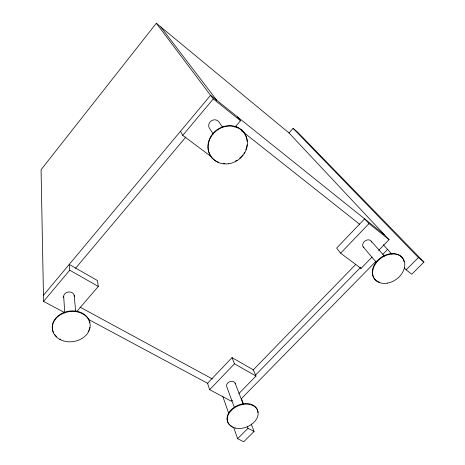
<?xml version="1.0" encoding="UTF-8"?>
<svg xmlns="http://www.w3.org/2000/svg" width="465" height="465" viewBox="0 0 465 465"><rect width="100%" height="100%" fill="white"/><g stroke="black" fill="none" stroke-linecap="round" stroke-linejoin="round"><path stroke-width="0.7" d="M378.568 250.455L389.083 239.678L288.992 132.955L156.316 23.25L41.06 169.708L43.576 301.401L64.67 312.62M43.46 295.252L210.558 95.302L384.52 234.808M43.576 301.401L69.733 270.2L69.239 264.405L97.435 280.552L98.313 286.44L76.591 311.748M210.32 155.967L182.739 135.385L213.29 98.935L156.316 23.25M75.528 268.311L185.901 136.948M234.877 127.358L240.55 120.755L237.47 116.884M288.968 132.99L293.078 128.34L297.35 131.909L423.941 262.068L411.74 274.234L406.143 269.857L404.195 267.718M238.929 393.529L256 376.04L253.326 369.832L232.023 357.632L207.535 383.27L209.663 389.693L231.396 401.249L232.401 400.22M209.663 389.693L234.482 363.816L232.023 357.632M372.052 257.128L361.032 268.421L340.618 253.187L369.001 223.595L389.083 239.678M253.094 370.07L355.725 264.44M255.378 375.226L360.189 267.764M241.44 398.604L376.156 261.109M382.765 254.361L387.845 249.176M251.216 424.022L254.076 431.456L243.747 441.75L237.632 438.693L247.984 428.323L247.217 426.283M406.143 269.857L418.39 257.593L423.941 262.068M247.984 428.323L254.076 431.456M88.333 319.327L207.948 383.491M79.992 307.109L212.377 378.963M69.733 270.2L98.313 286.44M234.482 363.816L256 376.04M235.703 126.114L237.975 127.91M241.387 130.613L359.596 224.229M213.29 98.935L240.55 120.755M293.078 128.34L418.39 257.593M400.615 256.052L401.01 256.482M369.001 223.595L364.601 218.835L336.643 248.101L340.618 253.187M383.247 244.7L392.012 254.338M371.221 241.213L384.456 256.134M363.2 246.921L376.551 262.574M360.201 267.387L361.032 268.421M240.922 129.473L241.19 129.816M160.803 26.958L216.731 100.254M222.433 126.957L218.736 121.731A5.679 5.173 -37.1 0 0 211.064 121.034L210 122.068A5.679 5.173 -37.1 0 0 209.692 128.602L213.203 133.955M180.507 131.258L182.739 135.385M241.341 398.342L243.677 404.422M235.092 383.05L243.259 404.318M234.372 407.468L226.786 386.717A4.54 3.342 -22 0 1 227.612 383.177L228.472 382.428A4.54 3.342 -22 0 1 232.866 381.44A4.54 3.342 -22 0 1 235.319 383.892M222.723 396.25L228.734 413.368M233.546 427.056L237.632 438.693M232.093 426.452L232.291 427.015M74.202 295.31L75.667 311.562M63.67 296.252L64.775 313.044M60.247 339.09L60.276 339.642M231.518 426.138A16.037 11.404 -22.2 0 1 230.437 425.411M229.495 424.592A16.037 11.404 -22.2 0 1 237.923 405.306A16.037 11.404 -22.2 0 1 257.947 412.571M244.573 133.519A20.35 18.193 -35.8 0 1 247.124 141.284M247.043 144.789A20.35 18.193 -35.8 0 1 246.671 146.894M246.496 147.585A20.35 18.193 -35.8 0 1 245.811 149.649M244.602 152.206A20.35 18.193 -35.8 0 1 243.939 153.311M242.811 154.909A20.35 18.193 -35.8 0 1 241.986 155.909M241.556 156.391A20.35 18.193 -35.8 0 1 239.661 158.216M237.034 160.152A20.35 18.193 -35.8 0 1 235.325 161.134M224.961 163.575A20.35 18.193 -35.8 0 1 223.537 163.488M218.753 162.384A20.35 18.193 -35.8 0 1 213.017 133.42A20.35 18.193 -35.8 0 1 244.201 132.955M371.64 242.12A4.923 3.784 -36.6 0 0 365.048 240.94L364.083 241.788A4.923 3.784 -36.6 0 0 363.892 247.624M379.44 282.267A17.472 13.026 -36 0 1 379.521 258.621A17.472 13.026 -36 0 1 404.161 261.818M63.746 297.385A5.336 4.342 -8.2 0 1 64.589 294.078L65.519 293.183A5.336 4.342 -8.2 0 1 71.395 292.334A5.336 4.342 -8.2 0 1 74.266 296.438M89.873 327.383A19.018 15.083 -9.2 0 1 89.071 329.976M88.792 330.603A19.018 15.083 -9.2 0 1 88.123 331.836M56.637 336.625A19.018 15.083 -9.2 0 1 54.76 334.568M53.673 332.853A19.018 15.083 -9.2 0 1 66.21 311.742A19.018 15.083 -9.2 0 1 89.919 322.797M235.313 428.091A16.054 11.41 -22.2 0 0 258.168 413.123A16.054 11.41 -22.2 0 0 234.61 407.729A16.054 11.41 -22.2 0 0 235.313 428.091M228.437 163.779A20.373 18.211 -35.7 0 0 244.468 133.298A20.373 18.211 -35.7 0 0 210.43 137.884A20.373 18.211 -35.7 0 0 228.437 163.779M387.345 283.15A17.49 13.032 -36 0 0 403.289 259.04A17.49 13.032 -36 0 0 375.517 263.893A17.49 13.032 -36 0 0 387.345 283.15M59.904 339.45A19.042 15.095 -9.2 0 0 90.047 327.267A19.042 15.095 -9.2 0 0 63.734 313.125A19.042 15.095 -9.2 0 0 59.904 339.45"/></g></svg>
